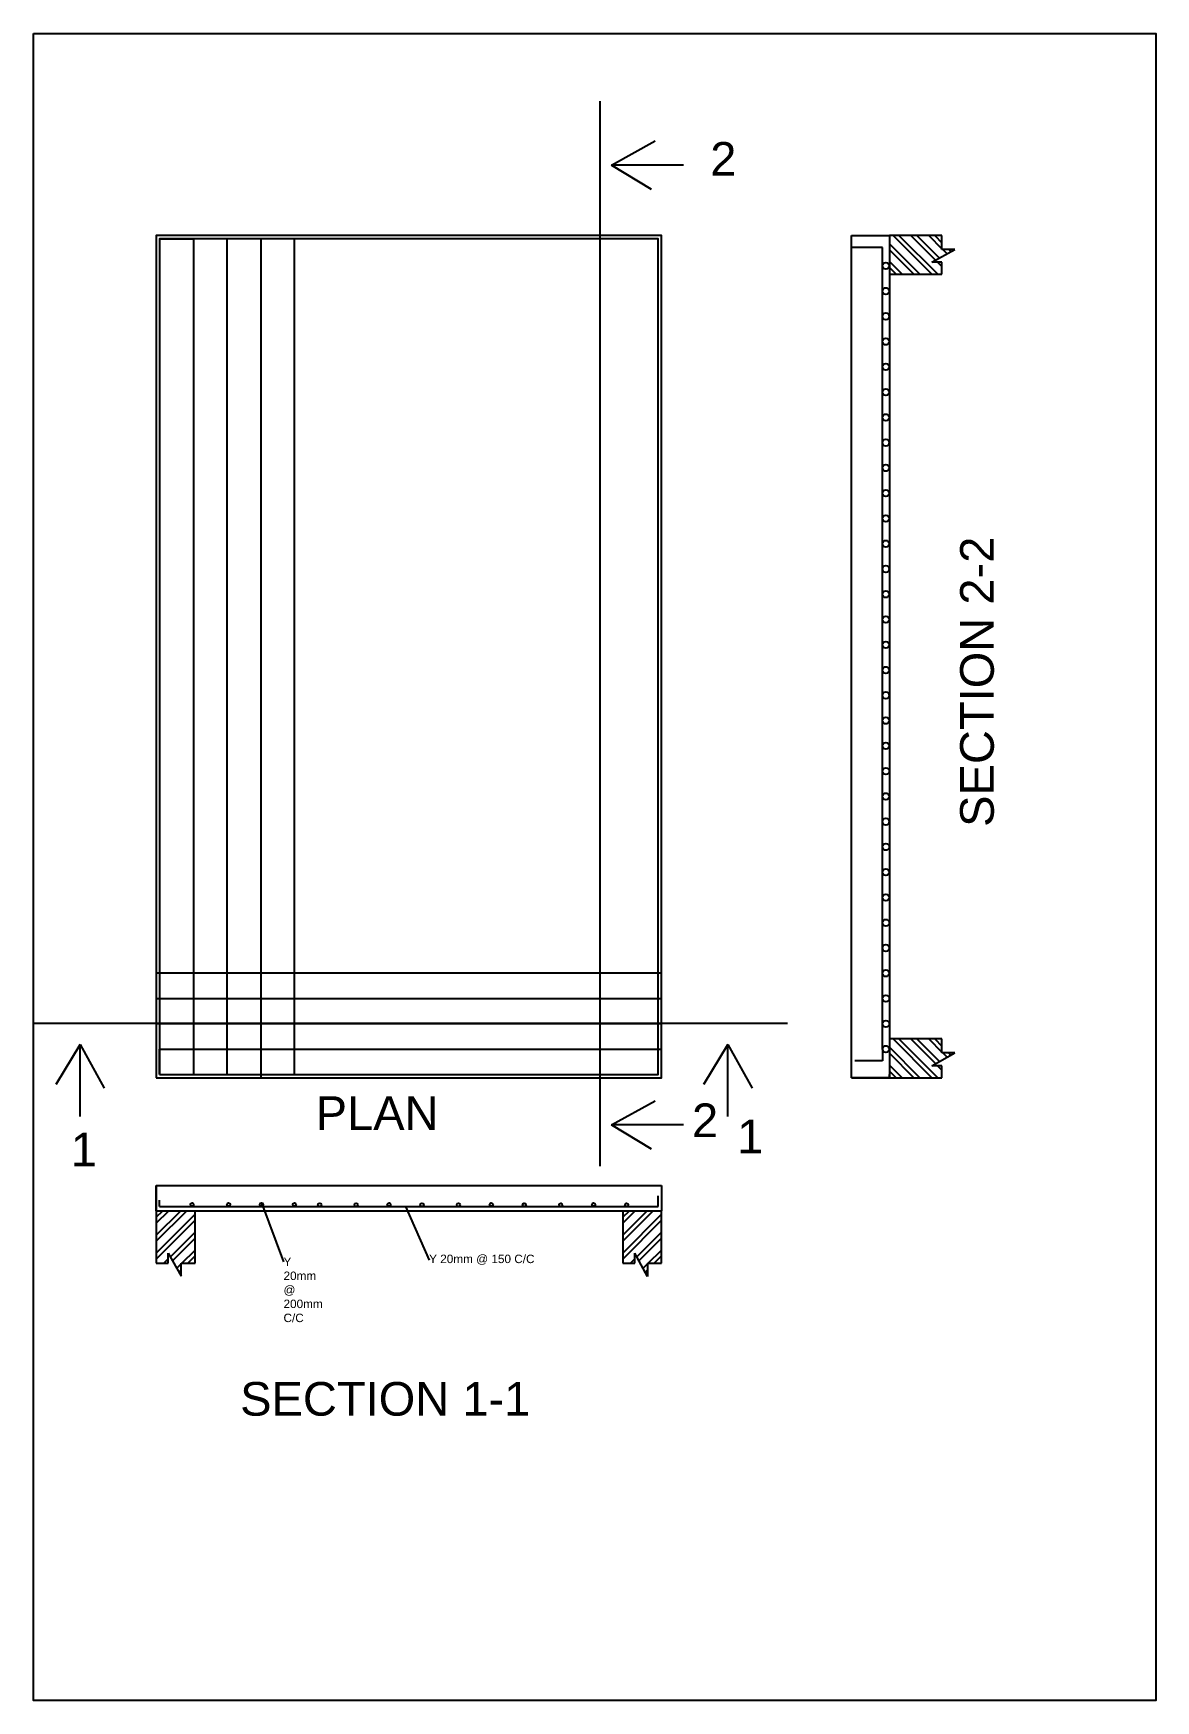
# Model space of a CAD drawing. Header units: millimetres. Extents: x 2511 to 9176, y -2544 to 7354.
import ezdxf
from ezdxf import colors
from ezdxf.entities.mleader import LeaderData, LeaderLine
from ezdxf.math import Vec2, Vec3

# ---------------------------------------------------------------- set-up
doc = ezdxf.new("R2010")
doc.units = ezdxf.units.MM
doc.header["$MEASUREMENT"] = 0
doc.styles.get("Standard").update_dxf_attribs({"font": 'arial.ttf'})

msp = doc.modelspace()

# ---------------------------------------------------------------- hatches: boundary and pattern name
h = msp.add_hatch()
h.set_pattern_fill('ANSI32', color=256, scale=200, angle=90)
h.set_pattern_definition([(135, (8329.5, 2683.006), (-53.033, -53.033), []), (135, (8329.5, 2718.36), (-53.033, -53.033), [])])
h.paths.add_polyline_path([(7594.7, 6154.1), (7594.7, 5924.1), (7906.9, 5924.1), (7906.9, 5995.4), (7847, 5995.4), (7982.6, 6071.2), (7906.9, 6071.2), (7906.9, 6154.1)])
h = msp.add_hatch()
h.set_pattern_fill('ANSI32', color=256, scale=200, angle=90)
h.set_pattern_definition([(135, (8329.5, -2086.994), (-53.033, -53.033), []), (135, (8329.5, -2051.64), (-53.033, -53.033), [])])
h.paths.add_polyline_path([(7594.7, 1384.1), (7594.7, 1154.1), (7906.9, 1154.1), (7906.9, 1225.4), (7847, 1225.4), (7982.6, 1301.2), (7906.9, 1301.2), (7906.9, 1384.1)])
h = msp.add_hatch()
h.set_pattern_fill('ANSI32', color=256, scale=200)
h.set_pattern_definition([(45, (0, -370.216), (-53.033, 53.033), []), (45, (35.355, -370.216), (-53.033, 53.033), [])])
h.paths.add_polyline_path([(3241.1, 52.4), (3312.4, 52.4), (3312.4, 112.3), (3388.2, -23.4), (3388.2, 52.4), (3471.1, 52.4), (3471.1, 364.6), (3241.1, 364.6)])
h = msp.add_hatch()
h.set_pattern_fill('ANSI32', color=256, scale=200)
h.set_pattern_definition([(45, (2770, -370.216), (-53.033, 53.033), []), (45, (2805.355, -370.216), (-53.033, 53.033), [])])
h.paths.add_polyline_path([(6241.1, 364.6), (6011.1, 364.6), (6011.1, 52.4), (6082.4, 52.4), (6082.4, 112.3), (6158.2, -23.4), (6158.2, 52.4), (6241.1, 52.4)])

# ---------------------------------------------------------------- linework, layer by layer
for p, q in [((5874.9, 6951.9), (5874.9, 629)), ((5943.7, 6572.3), (6204.5, 6715.4)), ((6372.8, 6572.3), (5943.7, 6572.3)), ((5943.7, 6572.3), (6179.3, 6429.2)), ((6179.3, 6429.2), (5943.7, 6572.3)), ((7369.7, 6154.1), (7594.7, 6154.1)), ((7369.7, 1154.1), (7369.7, 6154.1)), ((7594.7, 6154.1), (7594.7, 1154.1)), ((7906.9, 6154.1), (7594.7, 6154.1)), ((7906.9, 6071.2), (7906.9, 6154.1)), ((3261.1, 6134.1), (3461.1, 6134.1)), ((3461.1, 6134.1), (3461.1, 1174.1)), ((3661.1, 1174.1), (3661.1, 6134.1)), ((3861.1, 6134.1), (3861.1, 1154.1)), ((4061.1, 1174.1), (4061.1, 6134.1)), ((7553.7, 6082.4), (7369.7, 6082.4)), ((7553.7, 1324), (7553.7, 6082.4)), ((7847, 5995.4), (7982.6, 6071.2)), ((7982.6, 6071.2), (7906.9, 6071.2)), ((7906.9, 5995.4), (7847, 5995.4)), ((7906.9, 5924.1), (7906.9, 5995.4)), ((7906.9, 5924.1), (7906.9, 5995.4)), ((7594.7, 5924.1), (7906.9, 5924.1)), ((6241.1, 1774.1), (3241.1, 1774.1)), ((3241.1, 1624.1), (6241.1, 1624.1)), ((2510.9, 1478.2), (6989.2, 1478.2)), ((6241.1, 1474.1), (3241.1, 1474.1)), ((2788.7, 1352), (2645.6, 1116.4)), ((2645.6, 1116.4), (2788.7, 1352)), ((2788.7, 923), (2788.7, 1352)), ((2788.7, 1352), (2931.8, 1091.2)), ((3261.1, 1174.1), (3261.1, 1324.1)), ((3261.1, 1324.1), (6241.1, 1324.1)), ((6635.7, 1352), (6492.6, 1116.4)), ((6492.6, 1116.4), (6635.7, 1352)), ((6635.7, 923), (6635.7, 1352)), ((6635.7, 1352), (6778.8, 1091.2)), ((7553.7, 1324), (7553.7, 1253.8)), ((7906.9, 1384.1), (7594.7, 1384.1)), ((7847, 1225.4), (7982.6, 1301.2)), ((7906.9, 1301.2), (7906.9, 1384.1)), ((7982.6, 1301.2), (7906.9, 1301.2)), ((7553.7, 1253.8), (7390.2, 1253.8)), ((7906.9, 1225.4), (7847, 1225.4)), ((7906.9, 1154.1), (7906.9, 1225.4)), ((7906.9, 1154.1), (7906.9, 1225.4)), ((7369.7, 1154.1), (7594.7, 1154.1)), ((7569.7, 1154.1), (7369.7, 1154.1)), ((7594.7, 1154.1), (7569.7, 1154.1)), ((7594.7, 1154.1), (7594.7, 1174.1)), ((7594.7, 1154.1), (7906.9, 1154.1)), ((5943.7, 874.2), (6204.5, 1017.3)), ((6372.8, 874.2), (5943.7, 874.2)), ((5943.7, 874.2), (6179.3, 731.1)), ((6179.3, 731.1), (5943.7, 874.2)), ((3241.1, 514.6), (3241.1, 364.6)), ((3241.1, 364.6), (3241.1, 514.6)), ((3241.1, 514.6), (6241.1, 514.6)), ((6241.1, 514.6), (6241.1, 364.6)), ((3261.1, 389.6), (3261.1, 426.4)), ((6221.1, 389.6), (6221.1, 453.1)), ((3241.1, 364.6), (3241.1, 389.6)), ((3241.1, 364.6), (6241.1, 364.6)), ((3241.1, 364.6), (3241.1, 52.4)), ((3261.1, 389.6), (6221.1, 389.6)), ((3471.1, 52.4), (3471.1, 364.6)), ((6011.1, 364.6), (6011.1, 52.4)), ((6241.1, 52.4), (6241.1, 364.6)), ((3312.4, 52.4), (3312.4, 112.3)), ((3312.4, 112.3), (3388.2, -23.4)), ((6082.4, 52.4), (6082.4, 112.3)), ((6158.2, -26.4), (6082.4, 112.3)), ((3241.1, 52.4), (3312.4, 52.4)), ((3241.1, 52.4), (3312.4, 52.4)), ((3388.2, -23.4), (3388.2, 52.4)), ((3388.2, 52.4), (3471.1, 52.4)), ((6011.1, 52.4), (6082.4, 52.4)), ((6011.1, 52.4), (6082.4, 52.4)), ((6158.2, 52.4), (6241.1, 52.4)), ((6158.2, 52.4), (6158.2, -26.4))]:
    msp.add_line(p, q)
for points in [[(2512.8, 7354), (9175.8, 7354), (9175.8, -2544.1), (2512.8, -2544.1)], [(3241.1, 1154.1), (6241.1, 1154.1), (6241.1, 6154.1), (3241.1, 6154.1)], [(3261.1, 1174.1), (6221.1, 1174.1), (6221.1, 6134.1), (3261.1, 6134.1)]]:
    msp.add_lwpolyline(points, close=True)
for centre, radius in [((7573.6, 5974), 20), ((7573.5, 5824), 20), ((7573.3, 5674), 20), ((7573.3, 5674), 20), ((7573.7, 5524), 20), ((7573.5, 5374), 20), ((7573.4, 5224), 20), ((7573.4, 5224), 20), ((7573.7, 5074), 20), ((7573.1, 4924), 20), ((7573.6, 4924), 20), ((7573.5, 4774), 20), ((7573.5, 4774), 20), ((7573.4, 4624), 20), ((7573.2, 4474), 20), ((7573.2, 4474), 20), ((7573.5, 4324), 20), ((7573.4, 4174), 20), ((7573.3, 4024), 20), ((7573.3, 4024), 20), ((7573.6, 3874), 20), ((7573.5, 3724), 20), ((7573.4, 3574), 20), ((7573.4, 3574), 20), ((7573.7, 3424), 20), ((7573.6, 3274), 20), ((7573.4, 3124), 20), ((7573.4, 3124), 20), ((7573.8, 2974), 20), ((7573.7, 2824), 20), ((7573.5, 2674), 20), ((7573.5, 2674), 20), ((7573.8, 2524), 20), ((7573.7, 2374), 20), ((7573.6, 2224), 20), ((7573.6, 2224), 20), ((7573.9, 2074), 20), ((7573.8, 1924), 20), ((7573.7, 1774), 20), ((7573.7, 1774), 20), ((7574, 1624), 20), ((7573.9, 1474), 20), ((7573.7, 1324), 20), ((3454, 400.6), 10), ((3670.2, 400.6), 10), ((3865.8, 402.1), 10), ((4061.4, 400.6), 10), ((4211.3, 399.4), 10), ((4427.5, 399.4), 10), ((4623.1, 400.9), 10), ((4818.7, 399.4), 10), ((4818.9, 399.3), 10), ((5035.1, 399.3), 10), ((5230.7, 400.7), 10), ((5426.4, 399.3), 10), ((5426.6, 399.1), 10), ((5642.8, 399.1), 10), ((5838.4, 400.6), 10), ((6034, 399.1), 10)]:
    msp.add_circle(centre, radius)

# ---------------------------------------------------------------- texts
at = {"char_height": 200, "attachment_point": 1}
for s, insert in [('2', (6530.6, 6708.9)), ('PLAN', (4187.6, 1043.8)), ('2', (6422.3, 1001.1)), ('1', (6690.8, 905.9)), ('1', (2732.5, 828)), ('SECTION 1-1', (3739.1, -652.4))]:
    msp.add_mtext_dynamic_manual_height_columns(s, width=2406.642, gutter_width=1, heights=[0], dxfattribs=dict(at, insert=insert))
at = {"insert": (8014.6, 2643.1), "char_height": 200, "attachment_point": 1, "rotation": 90}
msp.add_mtext_dynamic_manual_height_columns('SECTION 2-2', width=2406.642, gutter_width=1, heights=[0], dxfattribs=at)

# ---------------------------------------------------------------- leaders
ml = msp.add_multileader_mtext('Standard')
ml.set_content('Y 20mm @ 200mm C/C', color=256)
ml.set_leader_properties()
ml.build(insert=Vec2(0, 0))
ml.multileader.update_dxf_attribs({"dogleg_length": 0.36, "arrow_head_size": 0.18})
ctx = ml.context
ctx.base_point, ctx.char_height, ctx.arrow_head_size, ctx.landing_gap_size, ctx.plane_origin = Vec3(3996.5, 61.2), 50, 0.18, 0.09, Vec3(3865.8, 412.1)
notes = []
notes.append((ctx, [(0, (1, 1, 0), (3996.1, 61.2), (1, 0), 0.36, [(0, [(3865.8, 412.1)], 0, [])])]))
ctx.mtext.insert, ctx.mtext.width, ctx.mtext.flow_direction = Vec3(3996.6, 86.6), 73.943, 5
ml = msp.add_multileader_mtext('Standard')
ml.set_content('Y 20mm @ 150 C/C', color=256)
ml.set_leader_properties()
ml.build(insert=Vec2(0, 0))
ml.multileader.update_dxf_attribs({"dogleg_length": 0.36, "arrow_head_size": 0.18})
ctx = ml.context
ctx.base_point, ctx.char_height, ctx.arrow_head_size, ctx.landing_gap_size, ctx.plane_origin = Vec3(4861.2, 71.2), 50, 0.18, 0.09, Vec3(4720, 389.6)
notes.append((ctx, [(0, (1, 1, 0), (4860.9, 71.2), (1, 0), 0.36, [(0, [(4720, 389.6)], 0, [])])]))
ctx.mtext.insert, ctx.mtext.flow_direction = Vec3(4861.3, 103.5), 5
for ctx, leaders in notes:
    for number, flags, end, landing, length, lines in leaders:
        leader = LeaderData()
        leader.index, (leader.has_last_leader_line, leader.has_dogleg_vector, leader.attachment_direction) = number, flags
        leader.last_leader_point, leader.dogleg_vector, leader.dogleg_length = Vec3(end), Vec3(landing), length
        for number, points, colour, breaks in lines:
            line = LeaderLine()
            line.index, line.vertices, line.color, line.breaks = number, Vec3.list(points), colors.encode_raw_color(colour), breaks
            leader.lines.append(line)
        ctx.leaders.append(leader)

doc.saveas('drawing.dxf')
